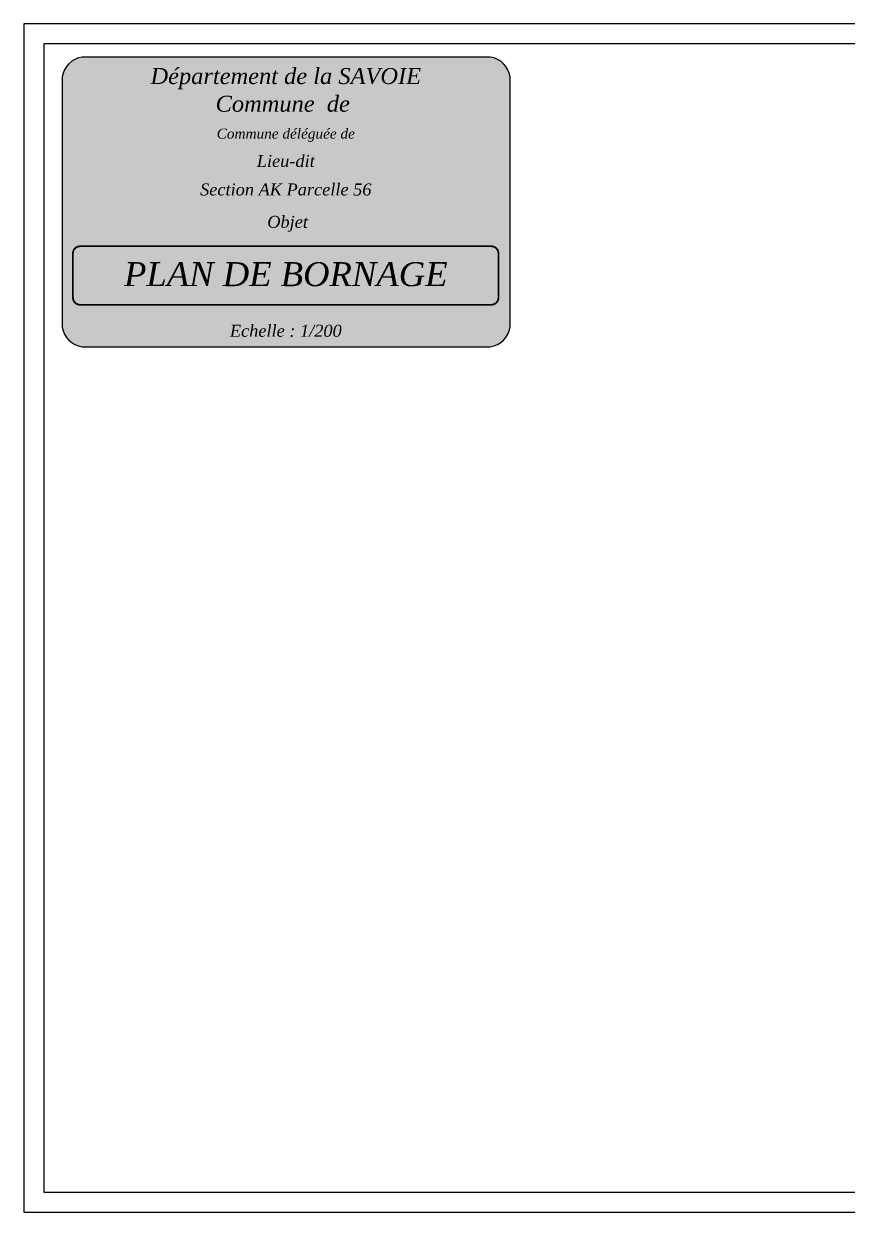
# Paper-space layout 'TOP_A1_00200_01-01-2017_MODELE' of a CAD drawing. Header units: metres. Extents: x 1274 to 2143, y 12 to 312.
# Drawn here: x 1722.8 to 1928.6, y 12.2 to 309.2 of the extents above; entities that cross this region are included whole.
import ezdxf
from ezdxf.enums import TextEntityAlignment as Align

# ---------------------------------------------------------------- set-up
doc = ezdxf.new("R2010")
doc.units = ezdxf.units.M
doc.header["$LTSCALE"] = 2
doc.layers.add('Cadre', color=7, linetype='Continuous')
doc.layers.add('CARTOUCHE', color=7, linetype='Continuous')
doc.styles.add('CARTOUCHE', font='timesi.ttf', dxfattribs={"height": 1})

psp = doc.layouts.new('TOP_A1_00200_01-01-2017_MODELE')

# ---------------------------------------------------------------- hatches: boundary and pattern name
at = {"layer": 'CARTOUCHE', "true_color": 0xe3e3e3}
h = psp.add_hatch(color=254, dxfattribs=at)
h.dxf.hatch_style = 1
edge = h.paths.add_edge_path()
edge.add_arc((1738.31, 294.99), 5.91, 98.5397, 171.4603)
edge.add_line((1732.46, 295.86), (1732.46, 233.37))
edge.add_arc((1738.31, 234.25), 5.91, 188.5397, 261.4603)
edge.add_line((1737.43, 228.41), (1839.43, 228.41))
edge.add_arc((1838.55, 234.25), 5.91, 278.5397, 351.4603)
edge.add_line((1844.4, 233.37), (1844.4, 295.86))
edge.add_arc((1838.55, 294.99), 5.91, 8.5397, 81.4603)
edge.add_line((1839.43, 300.83), (1737.43, 300.83))

# ---------------------------------------------------------------- linework, layer by layer
at = {"layer": 'Cadre', "flags": 128}
psp.add_lwpolyline([(1722.83, 12.15), (2142.83, 12.15), (2142.83, 309.15), (1722.83, 309.15)], close=True, dxfattribs=at)
at = {"layer": 'CARTOUCHE'}
psp.add_lwpolyline([(1727.83, 17.15), (2137.83, 17.15), (2137.83, 304.15), (1727.83, 304.15)], close=True, dxfattribs=at)
at = {"layer": 'CARTOUCHE', "lineweight": 30, "flags": 128}
psp.add_lwpolyline([(1737.43, 300.83, 0.329366), (1732.46, 295.86), (1732.46, 233.37, 0.329366), (1737.43, 228.41), (1839.43, 228.41, 0.329366), (1844.4, 233.37), (1844.4, 295.86, 0.329366), (1839.43, 300.83)], format="xyb", close=True, dxfattribs=at)
at = {"layer": 'CARTOUCHE', "lineweight": 15, "const_width": 0.45}
for points in [[(1807.65, 238.93), (1736.92, 238.93, -0.414214), (1735.12, 240.73), (1735.12, 251.75, -0.414214), (1736.92, 253.55), (1807.65, 253.55)], [(1772.74, 253.55), (1839.67, 253.55, -0.414214), (1841.47, 251.75), (1841.47, 240.73, -0.414214), (1839.67, 238.93), (1772.74, 238.93)]]:
    psp.add_lwpolyline(points, format="xyb", dxfattribs=at)

# ---------------------------------------------------------------- texts
at = {"layer": 'CARTOUCHE', "style": 'CARTOUCHE', "width": 1.01}
for s, height, p in [('Département de la SAVOIE', 4, (1788.32, 296.09)), ('Commune  de ', 4, (1788.32, 289.17)), ('Commune déléguée de', 2.5, (1788.32, 281.7)), ('PLAN DE BORNAGE', 6, (1788.32, 246.58)), ('Echelle : 1/200', 3, (1788.32, 232.43))]:
    psp.add_text(s, height=height, rotation=360, dxfattribs=at).set_placement(p, align=Align.MIDDLE_CENTER)
for s, p in [('Lieu-dit', (1788.32, 274.93)), ('Section AK Parcelle 56', (1788.32, 267.81)), ('Objet', (1788.77, 259.25))]:
    psp.add_text(s, height=3, rotation=0, dxfattribs=at).set_placement(p, align=Align.MIDDLE)

doc.saveas('drawing.dxf')
